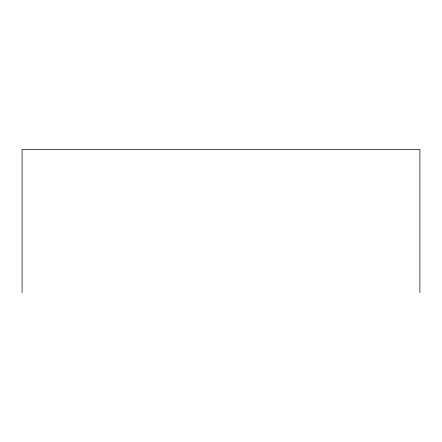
<?xml version="1.0" encoding="UTF-8"?>
<svg xmlns="http://www.w3.org/2000/svg" width="442" height="442" viewBox="0 0 442 442"><rect width="100%" height="100%" fill="white"/><g stroke="black" fill="none" stroke-linecap="round" stroke-linejoin="round"><path stroke-width="0.66" d="M419.9 292.626L419.9 149.374L22.1 149.374L22.1 292.626"/></g></svg>
